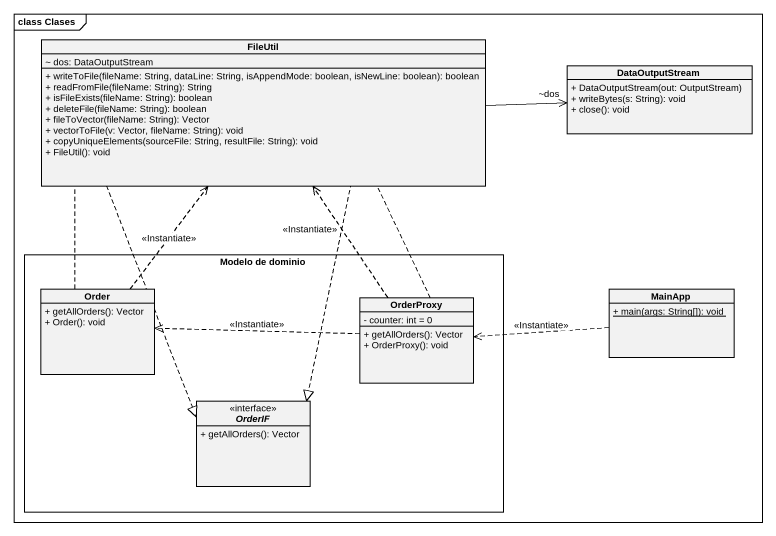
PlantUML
@startuml
mainframe class Clases
hide circle
hide empty members
skinparam classAttributeIconSize 0
class FileUtil {
  ~ dos: DataOutputStream
  + writeToFile(fileName: String, dataLine: String, isAppendMode: boolean, isNewLine: boolean): boolean
  + readFromFile(fileName: String): String
  + isFileExists(fileName: String): boolean
  + deleteFile(fileName: String): boolean
  + fileToVector(fileName: String): Vector
  + vectorToFile(v: Vector, fileName: String): void
  + copyUniqueElements(sourceFile: String, resultFile: String): void
  + FileUtil(): void
}
class DataOutputStream {
  + DataOutputStream(out: OutputStream)
  + writeBytes(s: String): void
  + close(): void
}
rectangle "Modelo de dominio" as Modelo_de_dominio {
  class Order {
    + getAllOrders(): Vector
    + Order(): void
  }
  class OrderProxy {
    - counter: int = 0
    + getAllOrders(): Vector
    + OrderProxy(): void
  }
  interface OrderIF <<interface>> {
    + getAllOrders(): Vector
  }
}
class MainApp {
  {static} + main(args: String[]): void
}
FileUtil -right-> "~dos" DataOutputStream
Order .up.> FileUtil : <<Instantiate>>
Order ..|> OrderIF
OrderProxy .up.> FileUtil : <<Instantiate>>
OrderProxy .left.> Order : <<Instantiate>>
OrderProxy ..|> OrderIF
MainApp .left.> OrderProxy : <<Instantiate>>
@enduml
